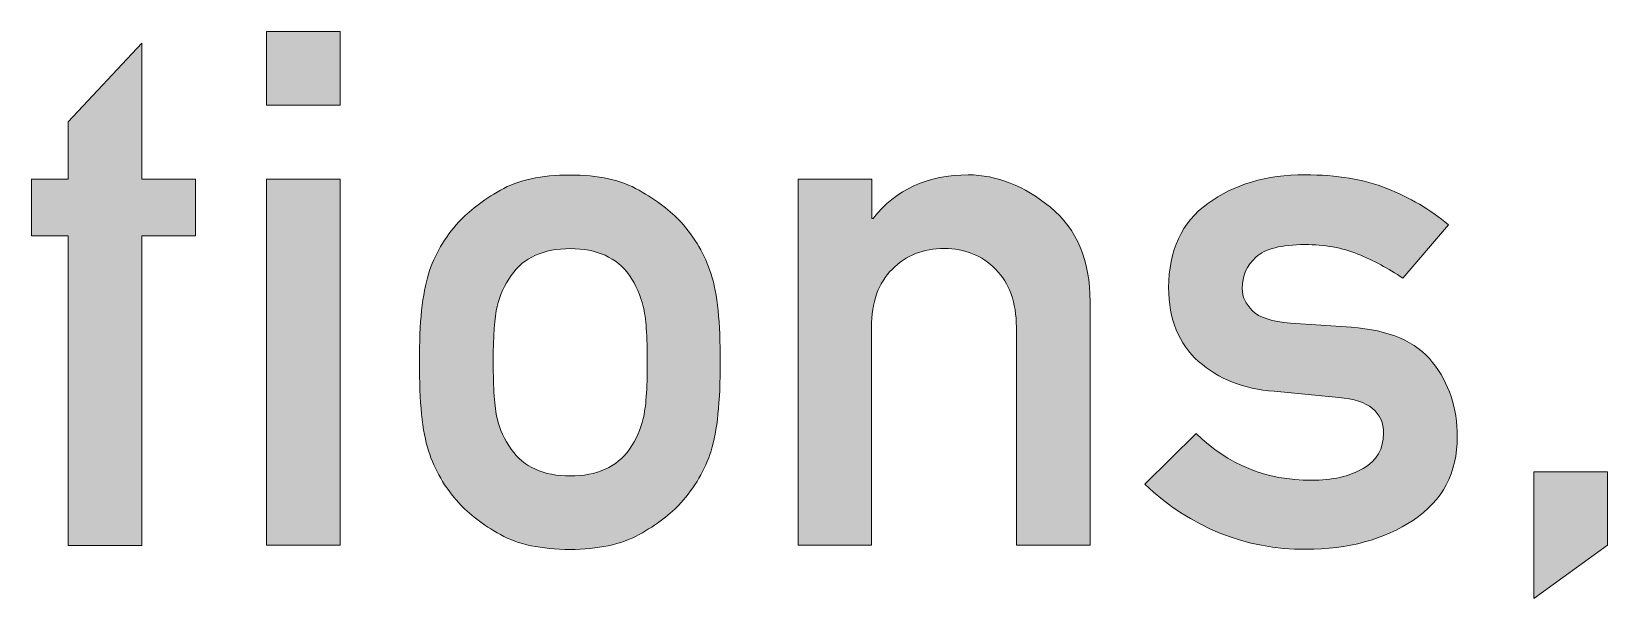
# Model space of a CAD drawing. Header units: inches. Extents: x 247 to 2765, y -1897 to -1110.
# Drawn here: x 1164.02 to 1173.26, y -1556.83 to -1553.51 of the extents above; entities that cross this region are included whole.
import ezdxf

# ---------------------------------------------------------------- set-up
doc = ezdxf.new("R2010")
doc.units = ezdxf.units.IN
doc.header["$MEASUREMENT"] = 0
doc.layers.add('Layer 1', color=7, linetype='Continuous')

# ---------------------------------------------------------------- blocks, each defined once
blk = doc.blocks.new('block 197')
at = {"layer": 'Layer 1', "true_color": 0x010101}
h = blk.add_hatch(color=18, dxfattribs=at)
h.dxf.hatch_style = 2
h.paths.add_polyline_path([(1164.2316, -1556.5238), (1164.2316, -1554.7068), (1164.0166, -1554.7068), (1164.0166, -1554.3761), (1164.2316, -1554.3761), (1164.2316, -1554.0392), (1164.6636, -1553.5779), (1164.6636, -1554.3761), (1164.9785, -1554.3761), (1164.9785, -1554.7068), (1164.6633, -1554.7068), (1164.6633, -1556.5238)])
h = blk.add_hatch(color=18, dxfattribs=at)
h.dxf.hatch_style = 2
h.paths.add_polyline_path([(1165.395, -1553.942), (1165.395, -1553.51), (1165.827, -1553.51), (1165.827, -1553.942)])
h.paths.add_polyline_path([(1165.395, -1556.5217), (1165.395, -1554.3761), (1165.827, -1554.3761), (1165.827, -1556.5217)])
h = blk.add_hatch(color=18, dxfattribs=at)
h.dxf.hatch_style = 2
edge = h.paths.add_edge_path()
edge.add_spline(control_points=[(1166.2921, -1555.4468), (1166.2921, -1555.2167), (1166.31, -1555.0441), (1166.3455, -1554.9321), (1166.3813, -1554.8191), (1166.4409, -1554.7172), (1166.5236, -1554.6262), (1166.5829, -1554.5611), (1166.6635, -1554.4994), (1166.7675, -1554.4402), (1166.8719, -1554.3809), (1167.0087, -1554.3513), (1167.1758, -1554.3513), (1167.3411, -1554.3513), (1167.4769, -1554.3809), (1167.5809, -1554.4402), (1167.685, -1554.4994), (1167.7666, -1554.5614), (1167.8259, -1554.6262), (1167.9086, -1554.7172), (1167.9678, -1554.8191), (1168.004, -1554.9321), (1168.0405, -1555.0441), (1168.0574, -1555.2167), (1168.0574, -1555.4468), (1168.0574, -1555.6808), (1168.0395, -1555.8544), (1168.004, -1555.9677), (1167.9682, -1556.0811), (1167.9086, -1556.1827), (1167.8259, -1556.2737), (1167.7666, -1556.3398), (1167.6857, -1556.4018), (1167.5809, -1556.4593), (1167.4755, -1556.5172), (1167.3401, -1556.5462), (1167.1758, -1556.5462), (1167.0077, -1556.5462), (1166.8716, -1556.5172), (1166.7675, -1556.4593), (1166.6635, -1556.4018), (1166.5829, -1556.3395), (1166.5236, -1556.2737), (1166.4409, -1556.1827), (1166.3817, -1556.0807), (1166.3455, -1555.9677), (1166.3097, -1555.8551), (1166.2921, -1555.6818), (1166.2921, -1555.4468)], knot_values=[0, 0, 0, 0, 1, 1, 1, 2, 2, 2, 3, 3, 3, 4, 4, 4, 5, 5, 5, 6, 6, 6, 7, 7, 7, 8, 8, 8, 9, 9, 9, 10, 10, 10, 11, 11, 11, 12, 12, 12, 13, 13, 13, 14, 14, 14, 15, 15, 15, 16, 16, 16, 16], degree=3, periodic=1)
edge = h.paths.add_edge_path()
edge.add_spline(control_points=[(1167.6295, -1555.451), (1167.6295, -1555.2952), (1167.6216, -1555.1857), (1167.6057, -1555.122), (1167.5899, -1555.0579), (1167.5627, -1554.9972), (1167.5251, -1554.9394), (1167.4486, -1554.8346), (1167.3336, -1554.783), (1167.1779, -1554.783), (1167.0194, -1554.783), (1166.9043, -1554.8346), (1166.8313, -1554.9394), (1166.7903, -1554.9972), (1166.7624, -1555.0579), (1166.7479, -1555.122), (1166.7334, -1555.1857), (1166.7255, -1555.2928), (1166.7255, -1555.4468), (1166.7255, -1555.6029), (1166.7331, -1555.7145), (1166.7479, -1555.7776), (1166.7624, -1555.842), (1166.7903, -1555.9026), (1166.8313, -1555.9591), (1166.9043, -1556.0642), (1167.0194, -1556.1155), (1167.1779, -1556.1155), (1167.3336, -1556.1155), (1167.45, -1556.0642), (1167.5251, -1555.9591), (1167.5627, -1555.903), (1167.5909, -1555.8427), (1167.6057, -1555.7786), (1167.6209, -1555.7159), (1167.6295, -1555.607), (1167.6295, -1555.451)], knot_values=[0, 0, 0, 0, 1, 1, 1, 2, 2, 2, 3, 3, 3, 4, 4, 4, 5, 5, 5, 6, 6, 6, 7, 7, 7, 8, 8, 8, 9, 9, 9, 10, 10, 10, 11, 11, 11, 12, 12, 12, 12], degree=3, periodic=1)
h = blk.add_hatch(color=18, dxfattribs=at)
h.dxf.hatch_style = 2
edge = h.paths.add_edge_path()
edge.add_spline(control_points=[(1168.5139, -1556.5217), (1168.5139, -1556.5217), (1168.5139, -1554.3761), (1168.5139, -1554.3761), (1168.5139, -1554.3761), (1168.9459, -1554.3761), (1168.9459, -1554.3761), (1168.9459, -1554.3761), (1168.9459, -1554.6052), (1168.9459, -1554.6052), (1168.9459, -1554.6052), (1168.9541, -1554.6052), (1168.9541, -1554.6052), (1169.0878, -1554.436), (1169.2738, -1554.3503), (1169.5122, -1554.3503), (1169.679, -1554.3503), (1169.8399, -1554.4143), (1169.9949, -1554.5404), (1170.1492, -1554.6669), (1170.2275, -1554.8519), (1170.2275, -1555.0944), (1170.2275, -1555.0944), (1170.2275, -1556.5207), (1170.2275, -1556.5207), (1170.2275, -1556.5207), (1169.7944, -1556.5207), (1169.7944, -1556.5207), (1169.7944, -1556.5207), (1169.7944, -1555.2432), (1169.7944, -1555.2432), (1169.7944, -1555.0985), (1169.7541, -1554.9855), (1169.6735, -1554.9042), (1169.5925, -1554.8226), (1169.4923, -1554.7819), (1169.372, -1554.7819), (1169.248, -1554.7819), (1169.1457, -1554.8219), (1169.0658, -1554.9042), (1168.9848, -1554.9848), (1168.9442, -1555.0985), (1168.9442, -1555.2432), (1168.9442, -1555.2432), (1168.9442, -1556.5207), (1168.9442, -1556.5207), (1168.9442, -1556.5207), (1168.5139, -1556.5217), (1168.5139, -1556.5217), (1168.5139, -1556.5217), (1168.5139, -1556.5217), (1168.5139, -1556.5217)], knot_values=[0, 0, 0, 0, 1, 1, 1, 2, 2, 2, 3, 3, 3, 4, 4, 4, 5, 5, 5, 6, 6, 6, 7, 7, 7, 8, 8, 8, 9, 9, 9, 10, 10, 10, 11, 11, 11, 12, 12, 12, 13, 13, 13, 14, 14, 14, 15, 15, 15, 16, 16, 16, 17, 17, 17, 17], degree=3, periodic=1)
h = blk.add_hatch(color=18, dxfattribs=at)
h.dxf.hatch_style = 2
edge = h.paths.add_edge_path()
edge.add_spline(control_points=[(1170.5478, -1556.1644), (1170.5478, -1556.1644), (1170.8493, -1555.8661), (1170.8493, -1555.8661), (1171.0367, -1556.0501), (1171.262, -1556.141), (1171.5252, -1556.141), (1171.6479, -1556.141), (1171.7491, -1556.1179), (1171.8291, -1556.0718), (1171.9087, -1556.0256), (1171.949, -1555.957), (1171.949, -1555.8661), (1171.949, -1555.7414), (1171.8615, -1555.6704), (1171.6864, -1555.6553), (1171.6864, -1555.6553), (1171.3061, -1555.6191), (1171.3061, -1555.6191), (1171.1283, -1555.606), (1170.9809, -1555.5474), (1170.8638, -1555.4441), (1170.7466, -1555.3404), (1170.6881, -1555.1971), (1170.6881, -1555.0114), (1170.6881, -1554.7936), (1170.7645, -1554.629), (1170.9175, -1554.518), (1171.0701, -1554.4068), (1171.2606, -1554.3499), (1171.4877, -1554.3499), (1171.6744, -1554.3499), (1171.8349, -1554.3764), (1171.9686, -1554.4302), (1172.1023, -1554.4829), (1172.2228, -1554.5542), (1172.329, -1554.6424), (1172.329, -1554.6424), (1172.0623, -1554.9566), (1172.0623, -1554.9566), (1171.9769, -1554.8987), (1171.8887, -1554.8512), (1171.7977, -1554.815), (1171.7057, -1554.7778), (1171.6024, -1554.7592), (1171.4873, -1554.7592), (1171.3488, -1554.7592), (1171.2541, -1554.7833), (1171.2003, -1554.8326), (1171.1466, -1554.8815), (1171.1194, -1554.9428), (1171.1194, -1555.0169), (1171.1194, -1555.0644), (1171.1404, -1555.1075), (1171.1797, -1555.1468), (1171.2193, -1555.1867), (1171.2937, -1555.2119), (1171.4036, -1555.2191), (1171.4036, -1555.2191), (1171.7591, -1555.2439), (1171.7591, -1555.2439), (1171.981, -1555.2591), (1172.1402, -1555.3273), (1172.2366, -1555.4496), (1172.3334, -1555.5715), (1172.3813, -1555.7173), (1172.3813, -1555.8864), (1172.3813, -1556.0976), (1172.2952, -1556.2602), (1172.1236, -1556.3746), (1171.9517, -1556.4886), (1171.7412, -1556.5455), (1171.4935, -1556.5455), (1171.1352, -1556.5469), (1170.8207, -1556.419), (1170.5478, -1556.1644)], knot_values=[0, 0, 0, 0, 1, 1, 1, 2, 2, 2, 3, 3, 3, 4, 4, 4, 5, 5, 5, 6, 6, 6, 7, 7, 7, 8, 8, 8, 9, 9, 9, 10, 10, 10, 11, 11, 11, 12, 12, 12, 13, 13, 13, 14, 14, 14, 15, 15, 15, 16, 16, 16, 17, 17, 17, 18, 18, 18, 19, 19, 19, 20, 20, 20, 21, 21, 21, 22, 22, 22, 23, 23, 23, 24, 24, 24, 25, 25, 25, 25], degree=3, periodic=1)
h = blk.add_hatch(color=18, dxfattribs=at)
h.dxf.hatch_style = 2
h.paths.add_polyline_path([(1172.8306, -1556.8338), (1172.8306, -1556.0914), (1173.2626, -1556.0914), (1173.2626, -1556.5217)])
at = {"layer": 'Layer 1', "lineweight": 0}
for points in [[(1164.2316, -1556.5238), (1164.2316, -1554.7068), (1164.0166, -1554.7068), (1164.0166, -1554.3761), (1164.2316, -1554.3761), (1164.2316, -1554.0392), (1164.6636, -1553.5779), (1164.6636, -1554.3761), (1164.9785, -1554.3761), (1164.9785, -1554.7068), (1164.6633, -1554.7068), (1164.6633, -1556.5238), (1164.2316, -1556.5238)], [(1165.395, -1553.942), (1165.395, -1553.51), (1165.827, -1553.51), (1165.827, -1553.942), (1165.395, -1553.942)], [(1165.395, -1556.5217), (1165.395, -1554.3761), (1165.827, -1554.3761), (1165.827, -1556.5217), (1165.395, -1556.5217)], [(1172.8306, -1556.8338), (1172.8306, -1556.0914), (1173.2626, -1556.0914), (1173.2626, -1556.5217), (1172.8306, -1556.8338)]]:
    blk.add_lwpolyline(points, dxfattribs=at)
for points, knots in [([(1166.2921, -1555.4468), (1166.2921, -1555.2167), (1166.31, -1555.0441), (1166.3455, -1554.9321), (1166.3813, -1554.8191), (1166.4409, -1554.7172), (1166.5236, -1554.6262), (1166.5829, -1554.5611), (1166.6635, -1554.4994), (1166.7675, -1554.4402), (1166.8719, -1554.3809), (1167.0087, -1554.3513), (1167.1758, -1554.3513), (1167.3411, -1554.3513), (1167.4769, -1554.3809), (1167.5809, -1554.4402), (1167.685, -1554.4994), (1167.7666, -1554.5614), (1167.8259, -1554.6262), (1167.9086, -1554.7172), (1167.9678, -1554.8191), (1168.004, -1554.9321), (1168.0405, -1555.0441), (1168.0574, -1555.2167), (1168.0574, -1555.4468), (1168.0574, -1555.6808), (1168.0395, -1555.8544), (1168.004, -1555.9677), (1167.9682, -1556.0811), (1167.9086, -1556.1827), (1167.8259, -1556.2737), (1167.7666, -1556.3398), (1167.6857, -1556.4018), (1167.5809, -1556.4593), (1167.4755, -1556.5172), (1167.3401, -1556.5462), (1167.1758, -1556.5462), (1167.0077, -1556.5462), (1166.8716, -1556.5172), (1166.7675, -1556.4593), (1166.6635, -1556.4018), (1166.5829, -1556.3395), (1166.5236, -1556.2737), (1166.4409, -1556.1827), (1166.3817, -1556.0807), (1166.3455, -1555.9677), (1166.3097, -1555.8551), (1166.2921, -1555.6818), (1166.2921, -1555.4468)], [0, 0, 0, 0, 1, 1, 1, 2, 2, 2, 3, 3, 3, 4, 4, 4, 5, 5, 5, 6, 6, 6, 7, 7, 7, 8, 8, 8, 9, 9, 9, 10, 10, 10, 11, 11, 11, 12, 12, 12, 13, 13, 13, 14, 14, 14, 15, 15, 15, 16, 16, 16, 16]), ([(1168.5139, -1556.5217), (1168.5139, -1556.5217), (1168.5139, -1554.3761), (1168.5139, -1554.3761), (1168.5139, -1554.3761), (1168.9459, -1554.3761), (1168.9459, -1554.3761), (1168.9459, -1554.3761), (1168.9459, -1554.6052), (1168.9459, -1554.6052), (1168.9459, -1554.6052), (1168.9541, -1554.6052), (1168.9541, -1554.6052), (1169.0878, -1554.436), (1169.2738, -1554.3503), (1169.5122, -1554.3503), (1169.679, -1554.3503), (1169.8399, -1554.4143), (1169.9949, -1554.5404), (1170.1492, -1554.6669), (1170.2275, -1554.8519), (1170.2275, -1555.0944), (1170.2275, -1555.0944), (1170.2275, -1556.5207), (1170.2275, -1556.5207), (1170.2275, -1556.5207), (1169.7944, -1556.5207), (1169.7944, -1556.5207), (1169.7944, -1556.5207), (1169.7944, -1555.2432), (1169.7944, -1555.2432), (1169.7944, -1555.0985), (1169.7541, -1554.9855), (1169.6735, -1554.9042), (1169.5925, -1554.8226), (1169.4923, -1554.7819), (1169.372, -1554.7819), (1169.248, -1554.7819), (1169.1457, -1554.8219), (1169.0658, -1554.9042), (1168.9848, -1554.9848), (1168.9442, -1555.0985), (1168.9442, -1555.2432), (1168.9442, -1555.2432), (1168.9442, -1556.5207), (1168.9442, -1556.5207), (1168.9442, -1556.5207), (1168.5139, -1556.5217), (1168.5139, -1556.5217), (1168.5139, -1556.5217), (1168.5139, -1556.5217), (1168.5139, -1556.5217)], [0, 0, 0, 0, 1, 1, 1, 2, 2, 2, 3, 3, 3, 4, 4, 4, 5, 5, 5, 6, 6, 6, 7, 7, 7, 8, 8, 8, 9, 9, 9, 10, 10, 10, 11, 11, 11, 12, 12, 12, 13, 13, 13, 14, 14, 14, 15, 15, 15, 16, 16, 16, 17, 17, 17, 17]), ([(1170.5478, -1556.1644), (1170.5478, -1556.1644), (1170.8493, -1555.8661), (1170.8493, -1555.8661), (1171.0367, -1556.0501), (1171.262, -1556.141), (1171.5252, -1556.141), (1171.6479, -1556.141), (1171.7491, -1556.1179), (1171.8291, -1556.0718), (1171.9087, -1556.0256), (1171.949, -1555.957), (1171.949, -1555.8661), (1171.949, -1555.7414), (1171.8615, -1555.6704), (1171.6864, -1555.6553), (1171.6864, -1555.6553), (1171.3061, -1555.6191), (1171.3061, -1555.6191), (1171.1283, -1555.606), (1170.9809, -1555.5474), (1170.8638, -1555.4441), (1170.7466, -1555.3404), (1170.6881, -1555.1971), (1170.6881, -1555.0114), (1170.6881, -1554.7936), (1170.7645, -1554.629), (1170.9175, -1554.518), (1171.0701, -1554.4068), (1171.2606, -1554.3499), (1171.4877, -1554.3499), (1171.6744, -1554.3499), (1171.8349, -1554.3764), (1171.9686, -1554.4302), (1172.1023, -1554.4829), (1172.2228, -1554.5542), (1172.329, -1554.6424), (1172.329, -1554.6424), (1172.0623, -1554.9566), (1172.0623, -1554.9566), (1171.9769, -1554.8987), (1171.8887, -1554.8512), (1171.7977, -1554.815), (1171.7057, -1554.7778), (1171.6024, -1554.7592), (1171.4873, -1554.7592), (1171.3488, -1554.7592), (1171.2541, -1554.7833), (1171.2003, -1554.8326), (1171.1466, -1554.8815), (1171.1194, -1554.9428), (1171.1194, -1555.0169), (1171.1194, -1555.0644), (1171.1404, -1555.1075), (1171.1797, -1555.1468), (1171.2193, -1555.1867), (1171.2937, -1555.2119), (1171.4036, -1555.2191), (1171.4036, -1555.2191), (1171.7591, -1555.2439), (1171.7591, -1555.2439), (1171.981, -1555.2591), (1172.1402, -1555.3273), (1172.2366, -1555.4496), (1172.3334, -1555.5715), (1172.3813, -1555.7173), (1172.3813, -1555.8864), (1172.3813, -1556.0976), (1172.2952, -1556.2602), (1172.1236, -1556.3746), (1171.9517, -1556.4886), (1171.7412, -1556.5455), (1171.4935, -1556.5455), (1171.1352, -1556.5469), (1170.8207, -1556.419), (1170.5478, -1556.1644)], [0, 0, 0, 0, 1, 1, 1, 2, 2, 2, 3, 3, 3, 4, 4, 4, 5, 5, 5, 6, 6, 6, 7, 7, 7, 8, 8, 8, 9, 9, 9, 10, 10, 10, 11, 11, 11, 12, 12, 12, 13, 13, 13, 14, 14, 14, 15, 15, 15, 16, 16, 16, 17, 17, 17, 18, 18, 18, 19, 19, 19, 20, 20, 20, 21, 21, 21, 22, 22, 22, 23, 23, 23, 24, 24, 24, 25, 25, 25, 25]), ([(1167.6295, -1555.451), (1167.6295, -1555.2952), (1167.6216, -1555.1857), (1167.6057, -1555.122), (1167.5899, -1555.0579), (1167.5627, -1554.9972), (1167.5251, -1554.9394), (1167.4486, -1554.8346), (1167.3336, -1554.783), (1167.1779, -1554.783), (1167.0194, -1554.783), (1166.9043, -1554.8346), (1166.8313, -1554.9394), (1166.7903, -1554.9972), (1166.7624, -1555.0579), (1166.7479, -1555.122), (1166.7334, -1555.1857), (1166.7255, -1555.2928), (1166.7255, -1555.4468), (1166.7255, -1555.6029), (1166.7331, -1555.7145), (1166.7479, -1555.7776), (1166.7624, -1555.842), (1166.7903, -1555.9026), (1166.8313, -1555.9591), (1166.9043, -1556.0642), (1167.0194, -1556.1155), (1167.1779, -1556.1155), (1167.3336, -1556.1155), (1167.45, -1556.0642), (1167.5251, -1555.9591), (1167.5627, -1555.903), (1167.5909, -1555.8427), (1167.6057, -1555.7786), (1167.6209, -1555.7159), (1167.6295, -1555.607), (1167.6295, -1555.451)], [0, 0, 0, 0, 1, 1, 1, 2, 2, 2, 3, 3, 3, 4, 4, 4, 5, 5, 5, 6, 6, 6, 7, 7, 7, 8, 8, 8, 9, 9, 9, 10, 10, 10, 11, 11, 11, 12, 12, 12, 12])]:
    blk.add_open_spline(points, degree=3, knots=knots, dxfattribs=at)
blk = doc.blocks.new('block 193')
at = {"layer": 'Layer 1'}
blk.add_blockref('block 197', (0, 0), dxfattribs=at)

msp = doc.modelspace()

# ---------------------------------------------------------------- block references
at = {"layer": 'Layer 1'}
msp.add_blockref('block 193', (0, 0), dxfattribs=at)

doc.saveas('drawing.dxf')
